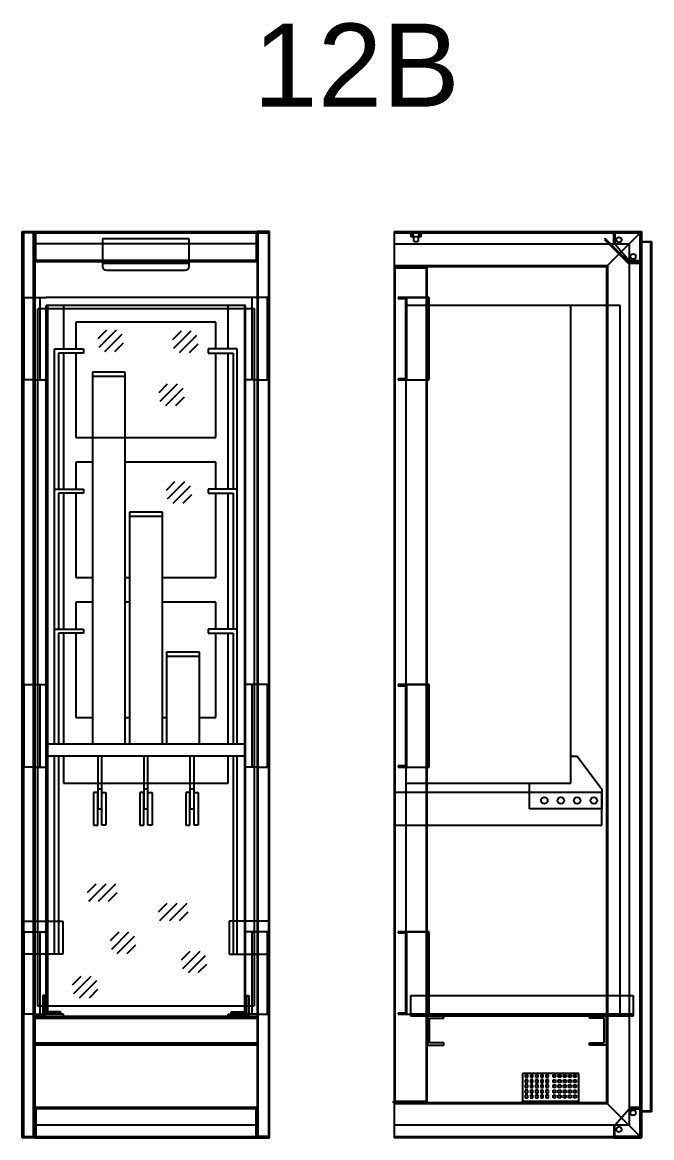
# Model space of a CAD drawing. Header units: millimetres. Extents: x 3151 to 30896, y 1337 to 7086.
# Drawn here: x 3151 to 4679, y 1337 to 4045 of the extents above; entities that cross this region are included whole.
import ezdxf

# ---------------------------------------------------------------- set-up
doc = ezdxf.new("R2010")
doc.units = ezdxf.units.MM
doc.linetypes.add('CENTER', pattern=[2, 1.25, -0.25, 0.25, -0.25])
doc.styles.get("Standard").update_dxf_attribs({"font": 'arial.ttf'})

msp = doc.modelspace()

# ---------------------------------------------------------------- hatches: boundary and pattern name
for points in [[(4623.8, 3463.7), (4623.8, 3466.3), (4651.2, 3466.3), (4651.2, 3534), (4589.5, 3534), (4589.5, 3506.7), (4586.8, 3506.7), (4586.8, 3536.7), (4653.8, 3536.7), (4653.8, 3463.7)], [(4621.4, 3460.5), (4647.5, 3460.5), (4647.5, 3463.2), (4622.5, 3463.2), (4566, 3519.8), (4564.1, 3517.9)], [(4623.8, 1409.7), (4623.8, 1407), (4651.2, 1407), (4651.2, 1339.3), (4589.5, 1339.3), (4589.5, 1366.7), (4586.8, 1366.7), (4586.8, 1336.7), (4653.8, 1336.7), (4653.8, 1409.7)]]:
    msp.add_hatch(color=7).paths.add_polyline_path(points)
at = {"linetype": 'Continuous'}
for points in [[(4136.2, 3176.7), (4138.8, 3176.7), (4138.8, 3376.7), (4136.2, 3376.7)], [(4136.2, 2236.7), (4138.8, 2236.7), (4138.8, 2436.7), (4136.2, 2436.7)], [(4136.2, 1636.7), (4138.8, 1636.7), (4138.8, 1836.7), (4136.2, 1836.7)]]:
    msp.add_hatch(color=7, dxfattribs=at).paths.add_polyline_path(points)

# ---------------------------------------------------------------- linework, layer by layer
at = {"color": 7}
for p, q in [((3151.2, 1336.7), (3151.2, 3536.7)), ((3151.2, 3536.7), (3181.2, 3536.7)), ((3178.5, 3534), (3153.8, 3534)), ((3153.8, 3534), (3153.8, 1339.3)), ((3178.5, 1339.3), (3178.5, 3534)), ((3181.2, 3463.7), (3181.2, 3536.7)), ((3181.2, 3536.7), (3721.2, 3536.7)), ((3181.2, 3536.7), (3181.2, 1336.7)), ((3183.8, 3534), (3718.5, 3534)), ((3183.8, 3466.3), (3183.8, 3534)), ((3718.5, 3534), (3718.5, 3466.3)), ((3721.2, 3536.7), (3721.2, 3463.7)), ((3751.2, 3536.7), (3721.2, 3536.7)), ((3721.2, 3536.7), (3721.2, 1336.7)), ((3723.8, 3534), (3748.5, 3534)), ((3723.8, 1339.3), (3723.8, 3534)), ((3748.5, 3534), (3748.5, 1339.3)), ((3751.2, 1336.7), (3751.2, 3536.7)), ((4053.8, 3536.7), (4653.8, 3536.7)), ((4053.8, 3536.7), (4123.8, 3536.7)), ((4053.8, 3536.7), (4053.8, 1336.7)), ((4053.8, 3534), (4653.8, 3534)), ((4094.9, 3533.7), (4118.8, 3533.7)), ((4094.9, 3523.7), (4094.9, 3533.7)), ((4118.8, 3523.7), (4094.9, 3523.7)), ((4099.8, 3523.7), (4099.8, 3533.7)), ((4099.8, 3533.7), (4113.8, 3533.7)), ((4113.8, 3523.7), (4099.8, 3523.7)), ((4101.8, 3533.7), (4101.8, 3536.7)), ((4101.8, 3513.8), (4101.8, 3523.7)), ((4111.8, 3536.7), (4111.8, 3533.7)), ((4111.8, 3523.7), (4111.8, 3513.8)), ((4113.8, 3533.7), (4113.8, 3523.7)), ((4118.8, 3533.7), (4118.8, 3523.7)), ((4653.8, 3536.7), (4568.8, 3451.7)), ((4586.8, 3506.7), (4586.8, 3536.7)), ((4586.8, 3536.7), (4653.8, 3536.7)), ((4651.2, 3534), (4589.5, 3534)), ((4589.5, 3534), (4589.5, 3506.7)), ((4651.2, 1336.7), (4651.2, 3536.7)), ((4651.2, 3466.3), (4651.2, 3534)), ((4653.8, 3536.7), (4653.8, 1336.7)), ((4653.8, 3536.7), (4653.8, 3463.7)), ((3718.5, 3506.7), (3183.8, 3506.7)), ((3556.2, 3519.5), (3346.2, 3519.5)), ((3346.2, 3519.5), (3346.2, 3460.5)), ((3556.2, 3460.5), (3556.2, 3519.5)), ((4053.8, 3506.7), (4623.8, 3506.7)), ((4103.8, 3511.8), (4101.8, 3513.8)), ((4109.8, 3511.8), (4103.8, 3511.8)), ((4111.8, 3513.8), (4109.8, 3511.8)), ((4566, 3519.8), (4564.1, 3517.9)), ((4564.1, 3517.9), (4621.4, 3460.5)), ((4622.5, 3463.2), (4566, 3519.8)), ((4589.5, 3506.7), (4586.8, 3506.7)), ((4589.5, 3506.7), (4623.8, 3466.3)), ((4623.8, 3506.7), (4623.8, 1366.7)), ((4653.8, 3510.8), (4653.8, 3512.8)), ((4653.8, 3512.8), (4678.8, 3512.8)), ((4653.8, 3510.8), (4653.8, 1401.8)), ((4676.8, 3510.8), (4653.8, 3510.8)), ((4676.8, 1401.8), (4676.8, 3510.8)), ((4678.8, 3512.8), (4678.8, 1399.8)), ((3721.2, 3463.7), (3181.2, 3463.7)), ((3718.5, 3466.3), (3183.8, 3466.3)), ((3556.2, 3460.5), (3346.2, 3460.5)), ((3346.2, 3460.5), (3346.2, 3453)), ((3346.2, 3460.5), (3556.2, 3460.5)), ((3356.2, 3443), (3546.2, 3443)), ((3556.2, 3453), (3556.2, 3460.5)), ((4053.8, 3454.3), (4571.5, 3454.3)), ((4053.8, 3451.7), (4568.8, 3451.7)), ((4053.8, 3451.2), (4053.8, 1422.2)), ((4133.8, 3451.2), (4053.8, 3451.2)), ((4053.8, 3451.2), (4053.8, 1422.2)), ((4056.5, 1422.2), (4056.5, 3451.2)), ((4056.5, 3448.5), (4131.2, 3448.5)), ((4131.2, 3451.2), (4131.2, 1422.2)), ((4133.8, 1422.2), (4133.8, 3451.2)), ((4568.8, 3451.7), (4568.8, 1421.7)), ((4571.5, 3454.3), (4571.5, 1419)), ((4621.4, 3460.5), (4647.5, 3460.5)), ((4647.5, 3463.2), (4622.5, 3463.2)), ((4623.8, 3463.7), (4623.8, 3466.3)), ((4623.8, 3466.3), (4651.2, 3466.3)), ((4653.8, 3463.7), (4623.8, 3463.7)), ((4647.5, 3460.5), (4647.5, 3463.2)), ((3155.8, 3176.7), (3155.8, 3376.7)), ((3155.8, 3376.7), (3181.2, 3376.7)), ((3181.2, 3376.7), (3209.3, 3376.7)), ((3181.2, 3376.7), (3181.2, 3176.7)), ((3193.8, 3376.7), (3193.8, 3176.7)), ((3693.1, 3376.7), (3209.3, 3376.7)), ((3721.2, 3376.7), (3693.1, 3376.7)), ((3708.5, 3376.7), (3708.5, 3176.7)), ((3746.5, 3376.7), (3721.2, 3376.7)), ((3721.2, 3376.7), (3721.2, 3176.7)), ((3746.5, 3176.7), (3746.5, 3376.7)), ((4083.8, 3376.7), (4063.8, 3376.7)), ((4063.8, 3376.7), (4063.8, 3374)), ((4063.8, 3375.4), (4082.5, 3375.4)), ((4063.8, 3374), (4081.2, 3374)), ((4081.2, 3374), (4081.2, 3179.3)), ((4082.5, 3375.4), (4082.5, 3178)), ((4083.8, 3176.7), (4083.8, 3376.7)), ((4083.8, 3376.7), (4136.2, 3376.7)), ((4136.2, 3376.7), (4083.8, 3376.7)), ((4083.8, 3376.7), (4083.8, 3176.7)), ((4138.8, 3376.7), (4136.2, 3376.7)), ((4136.2, 3376.7), (4136.2, 3176.7)), ((4138.8, 3176.7), (4138.8, 3376.7)), ((3693.1, 3357.2), (3209.3, 3357.2)), ((3209.3, 1639.2), (3209.3, 3357.2)), ((3209.3, 3357.2), (3212.3, 3357.2)), ((3212.3, 3357.2), (3212.3, 1642.2)), ((3651.2, 3357.2), (3251.2, 3357.2)), ((3251.2, 3357.2), (3251.2, 3251.7)), ((3651.2, 3251.7), (3651.2, 3357.2)), ((3693.1, 3357.2), (3690.1, 3357.2)), ((3690.1, 3357.2), (3690.1, 1642.2)), ((3693.1, 1639.2), (3693.1, 3357.2)), ((4602.5, 3357.2), (4082.5, 3357.2)), ((4082.5, 3357.2), (4082.5, 1636.7)), ((4482.5, 3357.2), (4082.5, 3357.2)), ((4082.5, 3357.2), (4082.5, 2197.2)), ((4482.5, 2197.2), (4482.5, 3357.2)), ((4602.5, 1636.7), (4602.5, 3357.2)), ((3621.2, 3317.2), (3281.2, 3317.2)), ((3281.2, 3317.2), (3281.2, 3251.7)), ((3621.2, 3251.7), (3621.2, 3317.2)), ((3335, 3277), (3356, 3298)), ((3338, 3256), (3380, 3298)), ((3351.5, 3245.5), (3393.5, 3287.5)), ((3516.3, 3275), (3537.3, 3296)), ((3519.3, 3254), (3561.3, 3296)), ((3532.8, 3243.5), (3574.8, 3285.5)), ((3229.3, 2293.1), (3229.3, 3251.7)), ((3229.3, 3251.7), (3239.3, 3251.7)), ((3229.3, 3241.7), (3229.3, 3251.7)), ((3229.3, 3251.7), (3300, 3251.7)), ((3300, 3251.7), (3300, 3241.7)), ((3375.5, 3245.5), (3396.5, 3266.5)), ((3556.8, 3243.5), (3577.8, 3264.5)), ((3673.1, 3251.7), (3602.4, 3251.7)), ((3602.4, 3251.7), (3602.4, 3241.7)), ((3673.1, 3251.7), (3663.1, 3251.7)), ((3673.1, 3241.7), (3673.1, 3251.7)), ((3673.1, 2293.1), (3673.1, 3251.7)), ((3239.3, 3241.7), (3239.3, 2911.7)), ((3300, 3241.7), (3239.3, 3241.7)), ((3251.2, 3241.7), (3251.2, 2911.7)), ((3281.2, 3241.7), (3281.2, 3037.2)), ((3602.4, 3241.7), (3663.1, 3241.7)), ((3621.2, 3037.2), (3621.2, 3241.7)), ((3651.2, 2911.7), (3651.2, 3241.7)), ((3663.1, 3241.7), (3663.1, 2911.7)), ((3401.2, 3195.8), (3321.2, 3195.8)), ((3321.2, 3195.8), (3321.2, 2293.1)), ((3401.2, 2293.1), (3401.2, 3195.8)), ((3181.2, 3176.7), (3155.8, 3176.7)), ((3181.2, 3176.7), (3209.3, 3176.7)), ((3321.2, 3185.8), (3401.2, 3185.8)), ((3721.2, 3176.7), (3693.1, 3176.7)), ((3721.2, 3176.7), (3746.5, 3176.7)), ((4081.2, 3179.3), (4063.8, 3179.3)), ((4063.8, 3179.3), (4063.8, 3176.7)), ((4082.5, 3178), (4063.8, 3178)), ((4063.8, 3176.7), (4083.8, 3176.7)), ((4083.8, 3176.7), (4136.2, 3176.7)), ((4136.2, 3176.7), (4138.8, 3176.7)), ((3483, 3146.3), (3504, 3167.3)), ((3486, 3125.3), (3528, 3167.3)), ((3499.5, 3114.8), (3541.5, 3156.8)), ((3523.5, 3114.8), (3544.5, 3135.8)), ((3281.2, 3037.2), (3621.2, 3037.2)), ((3321.2, 2977.2), (3281.2, 2977.2)), ((3281.2, 2977.2), (3281.2, 2911.7)), ((3621.2, 2977.2), (3401.2, 2977.2)), ((3621.2, 2911.7), (3621.2, 2977.2)), ((3500.8, 2909), (3521.8, 2930)), ((3503.8, 2888), (3545.8, 2930)), ((3229.3, 2901.7), (3229.3, 2911.7)), ((3229.3, 2911.7), (3300, 2911.7)), ((3239.3, 2901.7), (3239.3, 2571.7)), ((3300, 2901.7), (3239.3, 2901.7)), ((3251.2, 2901.7), (3251.2, 2571.7)), ((3281.2, 2901.7), (3281.2, 2697.2)), ((3300, 2911.7), (3300, 2901.7)), ((3517.3, 2877.5), (3559.3, 2919.5)), ((3541.3, 2877.5), (3562.3, 2898.5)), ((3673.1, 2911.7), (3602.4, 2911.7)), ((3602.4, 2911.7), (3602.4, 2901.7)), ((3602.4, 2901.7), (3663.1, 2901.7)), ((3621.2, 2697.2), (3621.2, 2901.7)), ((3651.2, 2571.7), (3651.2, 2901.7)), ((3663.1, 2901.7), (3663.1, 2571.7)), ((3673.1, 2901.7), (3673.1, 2911.7)), ((3491.2, 2855.8), (3411.2, 2855.8)), ((3411.2, 2855.8), (3411.2, 2293.1)), ((3411.2, 2845.8), (3491.2, 2845.8)), ((3491.2, 2293.1), (3491.2, 2855.8)), ((3281.2, 2697.2), (3321.2, 2697.2)), ((3401.2, 2697.2), (3411.2, 2697.2)), ((3491.2, 2697.2), (3621.2, 2697.2)), ((3321.2, 2637.2), (3281.2, 2637.2)), ((3281.2, 2637.2), (3281.2, 2571.7)), ((3411.2, 2637.2), (3401.2, 2637.2)), ((3621.2, 2637.2), (3491.2, 2637.2)), ((3621.2, 2571.7), (3621.2, 2637.2)), ((3229.3, 2561.7), (3229.3, 2571.7)), ((3229.3, 2571.7), (3300, 2571.7)), ((3239.3, 2561.7), (3239.3, 2293.1)), ((3300, 2561.7), (3239.3, 2561.7)), ((3251.2, 2561.7), (3251.2, 2293.1)), ((3281.2, 2561.7), (3281.2, 2357.2)), ((3300, 2571.7), (3300, 2561.7)), ((3673.1, 2571.7), (3602.4, 2571.7)), ((3602.4, 2571.7), (3602.4, 2561.7)), ((3602.4, 2561.7), (3663.1, 2561.7)), ((3621.2, 2357.2), (3621.2, 2561.7)), ((3651.2, 2293.1), (3651.2, 2561.7)), ((3663.1, 2561.7), (3663.1, 2293.1)), ((3673.1, 2561.7), (3673.1, 2571.7)), ((3581.2, 2515.8), (3501.2, 2515.8)), ((3501.2, 2515.8), (3501.2, 2293.1)), ((3501.2, 2505.8), (3581.2, 2505.8)), ((3581.2, 2293.1), (3581.2, 2515.8)), ((3155.8, 2236.7), (3155.8, 2436.7)), ((3155.8, 2436.7), (3181.2, 2436.7)), ((3181.2, 2436.7), (3209.3, 2436.7)), ((3181.2, 2436.7), (3181.2, 2236.7)), ((3193.8, 2436.7), (3193.8, 2236.7)), ((3721.2, 2436.7), (3693.1, 2436.7)), ((3708.5, 2436.7), (3708.5, 2236.7)), ((3746.5, 2436.7), (3721.2, 2436.7)), ((3721.2, 2436.7), (3721.2, 2236.7)), ((3746.5, 2236.7), (3746.5, 2436.7)), ((4083.8, 2436.7), (4063.8, 2436.7)), ((4063.8, 2436.7), (4063.8, 2434)), ((4063.8, 2435.4), (4082.5, 2435.4)), ((4063.8, 2434), (4081.2, 2434)), ((4081.2, 2434), (4081.2, 2239.3)), ((4082.5, 2435.4), (4082.5, 2238)), ((4083.8, 2236.7), (4083.8, 2436.7)), ((4083.8, 2436.7), (4136.2, 2436.7)), ((4136.2, 2436.7), (4083.8, 2436.7)), ((4083.8, 2436.7), (4083.8, 2236.7)), ((4138.8, 2436.7), (4136.2, 2436.7)), ((4136.2, 2436.7), (4136.2, 2236.7)), ((4138.8, 2236.7), (4138.8, 2436.7)), ((3281.2, 2357.2), (3321.2, 2357.2)), ((3401.2, 2357.2), (3411.2, 2357.2)), ((3491.2, 2357.2), (3501.2, 2357.2)), ((3581.2, 2357.2), (3621.2, 2357.2)), ((3212.3, 2263.1), (3212.3, 2293.1)), ((3212.3, 2293.1), (3690.1, 2293.1)), ((3321.2, 2293.1), (3401.2, 2293.1)), ((3411.2, 2293.1), (3491.2, 2293.1)), ((3501.2, 2293.1), (3581.2, 2293.1)), ((3690.1, 2293.1), (3690.1, 2263.1)), ((3690.1, 2263.1), (3212.3, 2263.1)), ((3229.3, 1782.7), (3229.3, 2263.1)), ((3239.3, 2263.1), (3239.3, 1782.7)), ((3251.2, 2263.1), (3251.2, 2197.2)), ((3344.2, 2263.1), (3334.2, 2263.1)), ((3334.2, 2263.1), (3334.2, 2135.2)), ((3344.2, 2135.2), (3344.2, 2263.1)), ((3456.2, 2263.1), (3446.2, 2263.1)), ((3446.2, 2263.1), (3446.2, 2135.2)), ((3456.2, 2135.2), (3456.2, 2263.1)), ((3568.2, 2263.1), (3558.2, 2263.1)), ((3558.2, 2263.1), (3558.2, 2135.2)), ((3568.2, 2135.2), (3568.2, 2263.1)), ((3651.2, 2197.2), (3651.2, 2263.1)), ((3663.1, 2263.1), (3663.1, 1782.7)), ((3673.1, 1782.7), (3673.1, 2263.1)), ((4482.5, 2263.1), (4498.2, 2263.1)), ((4498.2, 2263.1), (4558.2, 2183.1)), ((3181.2, 2236.7), (3155.8, 2236.7)), ((3181.2, 2236.7), (3209.3, 2236.7)), ((3721.2, 2236.7), (3693.1, 2236.7)), ((3721.2, 2236.7), (3746.5, 2236.7)), ((4081.2, 2239.3), (4063.8, 2239.3)), ((4063.8, 2239.3), (4063.8, 2236.7)), ((4082.5, 2238), (4063.8, 2238)), ((4063.8, 2236.7), (4083.8, 2236.7)), ((4083.8, 2236.7), (4136.2, 2236.7)), ((4136.2, 2236.7), (4138.8, 2236.7)), ((3251.2, 2197.2), (3651.2, 2197.2)), ((4082.5, 2197.2), (4482.5, 2197.2)), ((4382.6, 2135.2), (4382.6, 2197.2)), ((3334.2, 2175.2), (3324.2, 2175.2)), ((3324.2, 2175.2), (3324.2, 2095.2)), ((3344.2, 2183.1), (3334.2, 2183.1)), ((3334.2, 2095.2), (3334.2, 2175.2)), ((3344.2, 2095.2), (3344.2, 2175.2)), ((3344.2, 2175.2), (3354.2, 2175.2)), ((3354.2, 2175.2), (3354.2, 2095.2)), ((3446.2, 2175.2), (3436.2, 2175.2)), ((3436.2, 2175.2), (3436.2, 2095.2)), ((3456.2, 2183.1), (3446.2, 2183.1)), ((3446.2, 2095.2), (3446.2, 2175.2)), ((3456.2, 2095.2), (3456.2, 2175.2)), ((3456.2, 2175.2), (3466.2, 2175.2)), ((3466.2, 2175.2), (3466.2, 2095.2)), ((3558.2, 2175.2), (3548.2, 2175.2)), ((3548.2, 2175.2), (3548.2, 2095.2)), ((3568.2, 2183.1), (3558.2, 2183.1)), ((3558.2, 2095.2), (3558.2, 2175.2)), ((3568.2, 2095.2), (3568.2, 2175.2)), ((3568.2, 2175.2), (3578.2, 2175.2)), ((3578.2, 2175.2), (3578.2, 2095.2)), ((4558.2, 2175.2), (4053.8, 2175.2)), ((4558.2, 2183.1), (4558.2, 2135.2)), ((4558.2, 2095.2), (4558.2, 2175.2)), ((3334.2, 2135.2), (3344.2, 2135.2)), ((3446.2, 2135.2), (3456.2, 2135.2)), ((3558.2, 2135.2), (3568.2, 2135.2)), ((4558.2, 2135.2), (4382.6, 2135.2)), ((3324.2, 2095.2), (3334.2, 2095.2)), ((3354.2, 2095.2), (3344.2, 2095.2)), ((3436.2, 2095.2), (3446.2, 2095.2)), ((3466.2, 2095.2), (3456.2, 2095.2)), ((3548.2, 2095.2), (3558.2, 2095.2)), ((3578.2, 2095.2), (3568.2, 2095.2)), ((4053.8, 2095.2), (4558.2, 2095.2)), ((3309.4, 1931.8), (3330.4, 1952.8)), ((3312.4, 1910.8), (3354.4, 1952.8)), ((3336.4, 1910.8), (3378.4, 1952.8)), ((3360.4, 1910.8), (3381.4, 1931.8)), ((3482, 1884.9), (3503, 1905.9)), ((3485, 1863.9), (3527, 1905.9)), ((3509, 1863.9), (3551, 1905.9)), ((3533, 1863.9), (3554, 1884.9)), ((3151.2, 1862.7), (3249.3, 1862.7)), ((3239.3, 1862.7), (3239.3, 1782.7)), ((3249.3, 1862.7), (3249.3, 1782.7)), ((3653.1, 1862.7), (3653.1, 1782.7)), ((3751.2, 1862.7), (3653.1, 1862.7)), ((3663.1, 1862.7), (3663.1, 1782.7)), ((3155.8, 1636.7), (3155.8, 1836.7)), ((3155.8, 1836.7), (3181.2, 1836.7)), ((3181.2, 1836.7), (3209.3, 1836.7)), ((3181.2, 1836.7), (3181.2, 1636.7)), ((3193.8, 1836.7), (3193.8, 1636.7)), ((3365.1, 1815.7), (3386.1, 1836.7)), ((3368.1, 1794.7), (3410.1, 1836.7)), ((3381.6, 1784.2), (3423.6, 1826.2)), ((3721.2, 1836.7), (3693.1, 1836.7)), ((3708.5, 1836.7), (3708.5, 1636.7)), ((3746.5, 1836.7), (3721.2, 1836.7)), ((3721.2, 1836.7), (3721.2, 1636.7)), ((3746.5, 1636.7), (3746.5, 1836.7)), ((4083.8, 1836.7), (4063.8, 1836.7)), ((4063.8, 1836.7), (4063.8, 1834)), ((4063.8, 1835.4), (4082.5, 1835.4)), ((4063.8, 1834), (4081.2, 1834)), ((4081.2, 1834), (4081.2, 1639.3)), ((4082.5, 1835.4), (4082.5, 1638)), ((4083.8, 1636.7), (4083.8, 1836.7)), ((4083.8, 1836.7), (4136.2, 1836.7)), ((4136.2, 1836.7), (4083.8, 1836.7)), ((4083.8, 1836.7), (4083.8, 1636.7)), ((4138.8, 1836.7), (4136.2, 1836.7)), ((4136.2, 1836.7), (4136.2, 1636.7)), ((4138.8, 1636.7), (4138.8, 1836.7)), ((3405.6, 1784.2), (3426.6, 1805.2)), ((3537.7, 1768.9), (3558.7, 1789.9)), ((3540.7, 1747.9), (3582.7, 1789.9)), ((3249.3, 1782.7), (3151.2, 1782.7)), ((3239.3, 1782.7), (3229.3, 1782.7)), ((3554.2, 1737.4), (3596.2, 1779.4)), ((3653.1, 1782.7), (3751.2, 1782.7)), ((3663.1, 1782.7), (3673.1, 1782.7)), ((3578.2, 1737.4), (3599.2, 1758.4)), ((3273.4, 1708), (3294.4, 1729)), ((3276.4, 1687), (3318.4, 1729)), ((3289.9, 1676.5), (3331.9, 1718.5)), ((3206.2, 1681.7), (3201.2, 1681.7)), ((3201.2, 1681.7), (3201.2, 1631.7)), ((3206.2, 1681.7), (3201.2, 1681.7)), ((3206.2, 1636.7), (3206.2, 1681.7)), ((3313.9, 1676.5), (3334.9, 1697.5)), ((3696.2, 1681.7), (3701.2, 1681.7)), ((3696.2, 1636.7), (3696.2, 1681.7)), ((3696.2, 1681.7), (3701.2, 1681.7)), ((3701.2, 1681.7), (3701.2, 1631.7)), ((4094.3, 1631.7), (4094.3, 1681.7)), ((4094.3, 1681.7), (4634.3, 1681.7)), ((4634.3, 1681.7), (4634.3, 1631.7)), ((3181.2, 1636.7), (3155.8, 1636.7)), ((3181.2, 1636.7), (3209.3, 1636.7)), ((3181.2, 1631.7), (3721.2, 1631.7)), ((3181.2, 1561.7), (3181.2, 1631.7)), ((3181.2, 1626.7), (3721.2, 1626.7)), ((3201.2, 1631.7), (3251.2, 1631.7)), ((3251.2, 1636.7), (3206.2, 1636.7)), ((3209.3, 1642.2), (3209.3, 1639.2)), ((3209.3, 1639.2), (3244.3, 1639.2)), ((3212.3, 1639.2), (3209.3, 1639.2)), ((3244.3, 1642.2), (3212.3, 1642.2)), ((3244.3, 1639.2), (3244.3, 1642.2)), ((3251.2, 1631.7), (3251.2, 1636.7)), ((3651.2, 1631.7), (3651.2, 1636.7)), ((3651.2, 1636.7), (3696.2, 1636.7)), ((3701.2, 1631.7), (3651.2, 1631.7)), ((3658.1, 1639.2), (3658.1, 1642.2)), ((3658.1, 1642.2), (3690.1, 1642.2)), ((3693.1, 1639.2), (3658.1, 1639.2)), ((3690.1, 1639.2), (3693.1, 1639.2)), ((3693.1, 1642.2), (3693.1, 1639.2)), ((3721.2, 1636.7), (3693.1, 1636.7)), ((3721.2, 1636.7), (3746.5, 1636.7)), ((3721.2, 1631.7), (3721.2, 1561.7)), ((4081.2, 1639.3), (4063.8, 1639.3)), ((4063.8, 1639.3), (4063.8, 1636.7)), ((4082.5, 1638), (4063.8, 1638)), ((4063.8, 1636.7), (4083.8, 1636.7)), ((4082.5, 1636.7), (4602.5, 1636.7)), ((4083.8, 1636.7), (4136.2, 1636.7)), ((4634.3, 1636.7), (4094.3, 1636.7)), ((4634.3, 1631.7), (4094.3, 1631.7)), ((4174.3, 1631.7), (4134.3, 1631.7)), ((4134.3, 1631.7), (4134.3, 1561.7)), ((4174.3, 1631.7), (4134.3, 1631.7)), ((4134.3, 1631.7), (4134.3, 1561.7)), ((4136.2, 1636.7), (4138.8, 1636.7)), ((4139.3, 1566.7), (4139.3, 1626.7)), ((4139.3, 1626.7), (4174.3, 1626.7)), ((4139.3, 1566.7), (4139.3, 1626.7)), ((4139.3, 1626.7), (4174.3, 1626.7)), ((4174.3, 1626.7), (4174.3, 1631.7)), ((4174.3, 1626.7), (4174.3, 1631.7)), ((4528.3, 1626.7), (4528.3, 1631.7)), ((4528.3, 1631.7), (4568.3, 1631.7)), ((4563.3, 1626.7), (4528.3, 1626.7)), ((4563.3, 1566.7), (4563.3, 1626.7)), ((4568.3, 1631.7), (4568.3, 1561.7)), ((3181.2, 1566.7), (3721.2, 1566.7)), ((3721.2, 1561.7), (3181.2, 1561.7)), ((4134.3, 1561.7), (4174.3, 1561.7)), ((4134.3, 1561.7), (4174.3, 1561.7)), ((4174.3, 1566.7), (4139.3, 1566.7)), ((4174.3, 1566.7), (4139.3, 1566.7)), ((4174.3, 1561.7), (4174.3, 1566.7)), ((4174.3, 1561.7), (4174.3, 1566.7)), ((4528.3, 1561.7), (4528.3, 1566.7)), ((4528.3, 1566.7), (4563.3, 1566.7)), ((4568.3, 1561.7), (4528.3, 1561.7)), ((4502.2, 1492.2), (4365.5, 1492.2)), ((4365.5, 1492.2), (4365.5, 1425.2)), ((4378.2, 1489.7), (4372, 1489.7)), ((4372, 1489.7), (4372, 1483.5)), ((4378.2, 1483.5), (4378.2, 1489.7)), ((4390.7, 1489.7), (4384.5, 1489.7)), ((4384.5, 1489.7), (4384.5, 1483.5)), ((4390.7, 1483.5), (4390.7, 1489.7)), ((4403.2, 1489.7), (4397, 1489.7)), ((4397, 1489.7), (4397, 1483.5)), ((4403.2, 1483.5), (4403.2, 1489.7)), ((4415.7, 1489.7), (4409.5, 1489.7)), ((4409.5, 1489.7), (4409.5, 1483.5)), ((4415.7, 1483.5), (4415.7, 1489.7)), ((4428.2, 1489.7), (4422, 1489.7)), ((4422, 1489.7), (4422, 1483.5)), ((4428.2, 1483.5), (4428.2, 1489.7)), ((4439.5, 1483.5), (4439.5, 1489.7)), ((4439.5, 1489.7), (4445.7, 1489.7)), ((4445.7, 1489.7), (4445.7, 1483.5)), ((4452, 1483.5), (4452, 1489.7)), ((4452, 1489.7), (4458.2, 1489.7)), ((4458.2, 1489.7), (4458.2, 1483.5)), ((4464.5, 1483.5), (4464.5, 1489.7)), ((4464.5, 1489.7), (4470.7, 1489.7)), ((4470.7, 1489.7), (4470.7, 1483.5)), ((4477, 1483.5), (4477, 1489.7)), ((4477, 1489.7), (4483.2, 1489.7)), ((4483.2, 1489.7), (4483.2, 1483.5)), ((4489.5, 1483.5), (4489.5, 1489.7)), ((4489.5, 1489.7), (4495.7, 1489.7)), ((4495.7, 1489.7), (4495.7, 1483.5)), ((4502.2, 1425.2), (4502.2, 1492.2)), ((4372, 1483.5), (4378.2, 1483.5)), ((4378.2, 1477.2), (4372, 1477.2)), ((4372, 1477.2), (4372, 1471)), ((4372, 1471), (4378.2, 1471)), ((4378.2, 1464.7), (4372, 1464.7)), ((4372, 1464.7), (4372, 1458.5)), ((4378.2, 1471), (4378.2, 1477.2)), ((4378.2, 1458.5), (4378.2, 1464.7)), ((4384.5, 1483.5), (4390.7, 1483.5)), ((4390.7, 1477.2), (4384.5, 1477.2)), ((4384.5, 1477.2), (4384.5, 1471)), ((4384.5, 1471), (4390.7, 1471)), ((4390.7, 1464.7), (4384.5, 1464.7)), ((4384.5, 1464.7), (4384.5, 1458.5)), ((4390.7, 1471), (4390.7, 1477.2)), ((4390.7, 1458.5), (4390.7, 1464.7)), ((4397, 1483.5), (4403.2, 1483.5)), ((4403.2, 1477.2), (4397, 1477.2)), ((4397, 1477.2), (4397, 1471)), ((4397, 1471), (4403.2, 1471)), ((4403.2, 1464.7), (4397, 1464.7)), ((4397, 1464.7), (4397, 1458.5)), ((4403.2, 1471), (4403.2, 1477.2)), ((4403.2, 1458.5), (4403.2, 1464.7)), ((4409.5, 1483.5), (4415.7, 1483.5)), ((4415.7, 1477.2), (4409.5, 1477.2)), ((4409.5, 1477.2), (4409.5, 1471)), ((4409.5, 1471), (4415.7, 1471)), ((4415.7, 1464.7), (4409.5, 1464.7)), ((4409.5, 1464.7), (4409.5, 1458.5)), ((4415.7, 1471), (4415.7, 1477.2)), ((4415.7, 1458.5), (4415.7, 1464.7)), ((4422, 1483.5), (4428.2, 1483.5)), ((4428.2, 1477.2), (4422, 1477.2)), ((4422, 1477.2), (4422, 1471)), ((4422, 1471), (4428.2, 1471)), ((4428.2, 1464.7), (4422, 1464.7)), ((4422, 1464.7), (4422, 1458.5)), ((4428.2, 1471), (4428.2, 1477.2)), ((4428.2, 1458.5), (4428.2, 1464.7)), ((4445.7, 1483.5), (4439.5, 1483.5)), ((4439.5, 1471), (4439.5, 1477.2)), ((4439.5, 1477.2), (4445.7, 1477.2)), ((4445.7, 1471), (4439.5, 1471)), ((4439.5, 1458.5), (4439.5, 1464.7)), ((4439.5, 1464.7), (4445.7, 1464.7)), ((4445.7, 1477.2), (4445.7, 1471)), ((4445.7, 1464.7), (4445.7, 1458.5)), ((4458.2, 1483.5), (4452, 1483.5)), ((4452, 1471), (4452, 1477.2)), ((4452, 1477.2), (4458.2, 1477.2)), ((4458.2, 1471), (4452, 1471)), ((4452, 1458.5), (4452, 1464.7)), ((4452, 1464.7), (4458.2, 1464.7)), ((4458.2, 1477.2), (4458.2, 1471)), ((4458.2, 1464.7), (4458.2, 1458.5)), ((4470.7, 1483.5), (4464.5, 1483.5)), ((4464.5, 1471), (4464.5, 1477.2)), ((4464.5, 1477.2), (4470.7, 1477.2)), ((4470.7, 1471), (4464.5, 1471)), ((4464.5, 1458.5), (4464.5, 1464.7)), ((4464.5, 1464.7), (4470.7, 1464.7)), ((4470.7, 1477.2), (4470.7, 1471)), ((4470.7, 1464.7), (4470.7, 1458.5)), ((4483.2, 1483.5), (4477, 1483.5)), ((4477, 1471), (4477, 1477.2)), ((4477, 1477.2), (4483.2, 1477.2)), ((4483.2, 1471), (4477, 1471)), ((4477, 1458.5), (4477, 1464.7)), ((4477, 1464.7), (4483.2, 1464.7)), ((4483.2, 1477.2), (4483.2, 1471)), ((4483.2, 1464.7), (4483.2, 1458.5)), ((4495.7, 1483.5), (4489.5, 1483.5)), ((4489.5, 1471), (4489.5, 1477.2)), ((4489.5, 1477.2), (4495.7, 1477.2)), ((4495.7, 1471), (4489.5, 1471)), ((4489.5, 1458.5), (4489.5, 1464.7)), ((4489.5, 1464.7), (4495.7, 1464.7)), ((4495.7, 1477.2), (4495.7, 1471)), ((4495.7, 1464.7), (4495.7, 1458.5)), ((4372, 1458.5), (4378.2, 1458.5)), ((4378.2, 1452.2), (4372, 1452.2)), ((4372, 1452.2), (4372, 1446)), ((4372, 1446), (4378.2, 1446)), ((4378.2, 1439.7), (4372, 1439.7)), ((4372, 1439.7), (4372, 1433.5)), ((4378.2, 1446), (4378.2, 1452.2)), ((4378.2, 1433.5), (4378.2, 1439.7)), ((4384.5, 1458.5), (4390.7, 1458.5)), ((4390.7, 1452.2), (4384.5, 1452.2)), ((4384.5, 1452.2), (4384.5, 1446)), ((4384.5, 1446), (4390.7, 1446)), ((4390.7, 1439.7), (4384.5, 1439.7)), ((4384.5, 1439.7), (4384.5, 1433.5)), ((4390.7, 1446), (4390.7, 1452.2)), ((4390.7, 1433.5), (4390.7, 1439.7)), ((4397, 1458.5), (4403.2, 1458.5)), ((4403.2, 1452.2), (4397, 1452.2)), ((4397, 1452.2), (4397, 1446)), ((4397, 1446), (4403.2, 1446)), ((4403.2, 1439.7), (4397, 1439.7)), ((4397, 1439.7), (4397, 1433.5)), ((4403.2, 1446), (4403.2, 1452.2)), ((4403.2, 1433.5), (4403.2, 1439.7)), ((4409.5, 1458.5), (4415.7, 1458.5)), ((4415.7, 1452.2), (4409.5, 1452.2)), ((4409.5, 1452.2), (4409.5, 1446)), ((4409.5, 1446), (4415.7, 1446)), ((4415.7, 1439.7), (4409.5, 1439.7)), ((4409.5, 1439.7), (4409.5, 1433.5)), ((4415.7, 1446), (4415.7, 1452.2)), ((4415.7, 1433.5), (4415.7, 1439.7)), ((4422, 1458.5), (4428.2, 1458.5)), ((4428.2, 1452.2), (4422, 1452.2)), ((4422, 1452.2), (4422, 1446)), ((4422, 1446), (4428.2, 1446)), ((4428.2, 1439.7), (4422, 1439.7)), ((4422, 1439.7), (4422, 1433.5)), ((4428.2, 1446), (4428.2, 1452.2)), ((4428.2, 1433.5), (4428.2, 1439.7)), ((4445.7, 1458.5), (4439.5, 1458.5)), ((4439.5, 1446), (4439.5, 1452.2)), ((4439.5, 1452.2), (4445.7, 1452.2)), ((4445.7, 1446), (4439.5, 1446)), ((4439.5, 1433.5), (4439.5, 1439.7)), ((4439.5, 1439.7), (4445.7, 1439.7)), ((4445.7, 1452.2), (4445.7, 1446)), ((4445.7, 1439.7), (4445.7, 1433.5)), ((4458.2, 1458.5), (4452, 1458.5)), ((4452, 1446), (4452, 1452.2)), ((4452, 1452.2), (4458.2, 1452.2)), ((4458.2, 1446), (4452, 1446)), ((4452, 1433.5), (4452, 1439.7)), ((4452, 1439.7), (4458.2, 1439.7)), ((4458.2, 1452.2), (4458.2, 1446)), ((4458.2, 1439.7), (4458.2, 1433.5)), ((4470.7, 1458.5), (4464.5, 1458.5)), ((4464.5, 1446), (4464.5, 1452.2)), ((4464.5, 1452.2), (4470.7, 1452.2)), ((4470.7, 1446), (4464.5, 1446)), ((4464.5, 1433.5), (4464.5, 1439.7)), ((4464.5, 1439.7), (4470.7, 1439.7)), ((4470.7, 1452.2), (4470.7, 1446)), ((4470.7, 1439.7), (4470.7, 1433.5)), ((4483.2, 1458.5), (4477, 1458.5)), ((4477, 1446), (4477, 1452.2)), ((4477, 1452.2), (4483.2, 1452.2)), ((4483.2, 1446), (4477, 1446)), ((4477, 1433.5), (4477, 1439.7)), ((4477, 1439.7), (4483.2, 1439.7)), ((4483.2, 1452.2), (4483.2, 1446)), ((4483.2, 1439.7), (4483.2, 1433.5)), ((4495.7, 1458.5), (4489.5, 1458.5)), ((4489.5, 1446), (4489.5, 1452.2)), ((4489.5, 1452.2), (4495.7, 1452.2)), ((4495.7, 1446), (4489.5, 1446)), ((4489.5, 1433.5), (4489.5, 1439.7)), ((4489.5, 1439.7), (4495.7, 1439.7)), ((4495.7, 1452.2), (4495.7, 1446)), ((4495.7, 1439.7), (4495.7, 1433.5)), ((3721.2, 1409.7), (3181.2, 1409.7)), ((3181.2, 1409.7), (3181.2, 1336.7)), ((3721.2, 1336.7), (3721.2, 1409.7)), ((4051.2, 1422.2), (4051.2, 1424.8)), ((4053.8, 1422.2), (4051.2, 1422.2)), ((4053.8, 1422.2), (4133.8, 1422.2)), ((4568.8, 1421.7), (4053.8, 1421.7)), ((4571.5, 1419), (4053.8, 1419)), ((4131.2, 1424.8), (4056.5, 1424.8)), ((4365.5, 1425.2), (4502.2, 1425.2)), ((4365.5, 1425.2), (4502.2, 1425.2)), ((4365.5, 1422.2), (4365.5, 1425.2)), ((4502.2, 1422.2), (4365.5, 1422.2)), ((4372, 1433.5), (4378.2, 1433.5)), ((4384.5, 1433.5), (4390.7, 1433.5)), ((4397, 1433.5), (4403.2, 1433.5)), ((4409.5, 1433.5), (4415.7, 1433.5)), ((4422, 1433.5), (4428.2, 1433.5)), ((4445.7, 1433.5), (4439.5, 1433.5)), ((4458.2, 1433.5), (4452, 1433.5)), ((4470.7, 1433.5), (4464.5, 1433.5)), ((4483.2, 1433.5), (4477, 1433.5)), ((4495.7, 1433.5), (4489.5, 1433.5)), ((4502.2, 1425.2), (4502.2, 1422.2)), ((4653.8, 1336.7), (4568.8, 1421.7)), ((4653.8, 1409.7), (4623.8, 1409.7)), ((4623.8, 1409.7), (4623.8, 1407)), ((4653.8, 1336.7), (4653.8, 1409.7)), ((3718.5, 1407), (3183.8, 1407)), ((3183.8, 1407), (3183.8, 1339.3)), ((3718.5, 1339.3), (3718.5, 1407)), ((4589.5, 1366.7), (4623.8, 1407)), ((4623.8, 1407), (4651.2, 1407)), ((4651.2, 1407), (4651.2, 1339.3)), ((4653.8, 1401.8), (4676.8, 1401.8)), ((4653.8, 1399.8), (4653.8, 1401.8)), ((4678.8, 1399.8), (4653.8, 1399.8)), ((3718.5, 1366.7), (3183.8, 1366.7)), ((4623.8, 1366.7), (4053.8, 1366.7)), ((4589.5, 1366.7), (4586.8, 1366.7)), ((4586.8, 1366.7), (4586.8, 1336.7)), ((4589.5, 1339.3), (4589.5, 1366.7)), ((3181.2, 1336.7), (3151.2, 1336.7)), ((3153.8, 1339.3), (3178.5, 1339.3)), ((3181.2, 1336.7), (3721.2, 1336.7)), ((3183.8, 1339.3), (3718.5, 1339.3)), ((3721.2, 1336.7), (3751.2, 1336.7)), ((3748.5, 1339.3), (3723.8, 1339.3)), ((4053.8, 1339.3), (4653.8, 1339.3)), ((4653.8, 1336.7), (4053.8, 1336.7)), ((4586.8, 1336.7), (4653.8, 1336.7)), ((4651.2, 1339.3), (4589.5, 1339.3))]:
    msp.add_line(p, q, dxfattribs=at)
at = {"color": 7, "linetype": 'CENTER'}
for p, q in [((3188.8, 3350.3), (3713.6, 3350.3)), ((3188.8, 1656.3), (3188.8, 3350.3)), ((3713.6, 3350.3), (3713.6, 1656.3)), ((3713.6, 1656.3), (3188.8, 1656.3))]:
    msp.add_line(p, q, dxfattribs=at)
at = {"color": 7, "linetype": 'Continuous'}
for centre in [(4599.3, 3516.7), (4599.3, 3516.7), (4633.8, 3476.2), (4633.8, 3476.2), (4633.8, 1397.2), (4633.8, 1397.2), (4599.3, 1356.7), (4599.3, 1356.7)]:
    msp.add_circle(centre, 6.5, dxfattribs=at)
at = {"color": 7}
for centre in [(4418.2, 2155.2), (4458.2, 2155.2), (4498.2, 2155.2), (4538.2, 2155.2)]:
    msp.add_circle(centre, 8, dxfattribs=at)
for centre, start, end in [((3356.2, 3453), 180, 270), ((3546.2, 3453), 270, 0)]:
    msp.add_arc(centre, 10, start, end, dxfattribs=at)

# ---------------------------------------------------------------- texts
msp.add_text('12B', height=201.81, dxfattribs=at).set_placement((3711.4, 3840.1))

doc.saveas('drawing.dxf')
